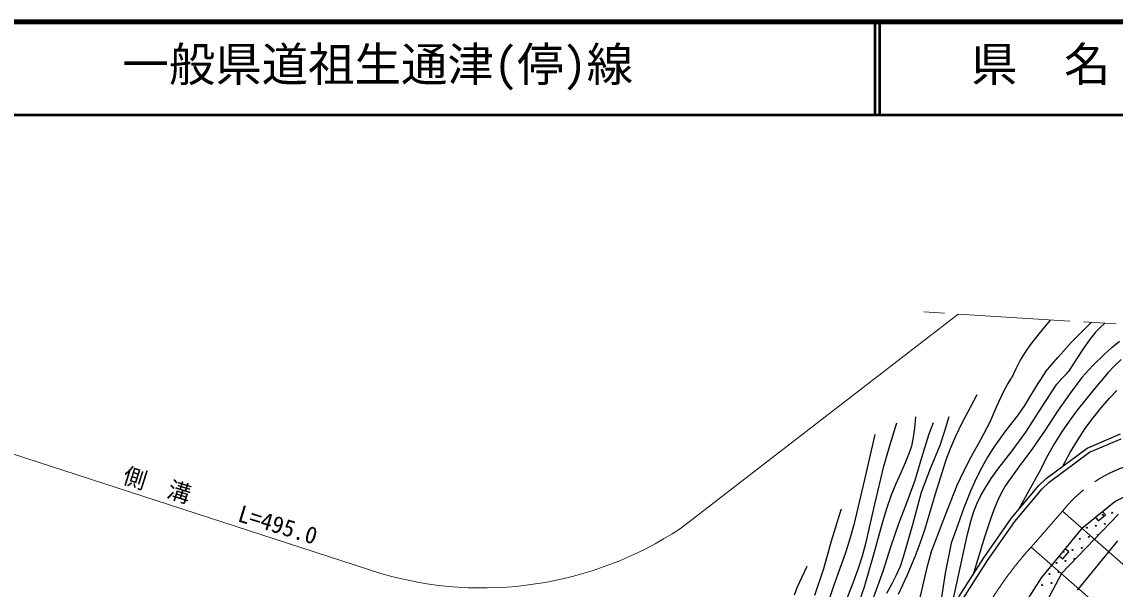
# Model space of a CAD drawing. Units: millimetres, scale not verified. Extents: x 40000 to 680000, y 20000 to 380000.
# Drawn here: x 205905 to 323638, y 318935 to 380000 of the extents above; entities that cross this region are included whole.
import ezdxf
from ezdxf.enums import TextEntityAlignment as Align

# ---------------------------------------------------------------- set-up
doc = ezdxf.new("R2010")
doc.units = ezdxf.units.MM
doc.header["$LTSCALE"] = 1000
doc.linetypes.add('CHAIN', pattern=[18.5, 12, -1.5, 3.5, -1.5])
for name, color, linetype, lineweight in [('M-BGD', 7, 'Continuous', 25), ('M-BMK', 2, 'CHAIN', 13), ('M-STR-HTXT', 7, 'Continuous', 13), ('M-TTL', 2, 'Continuous', 140), ('M-TTL-LINE', 7, 'Continuous', 50), ('M-TTL-TXT', 7, 'Continuous', 13)]:
    doc.layers.add(name, color=color, linetype=linetype, lineweight=lineweight)
doc.styles.add('ＭＳ ゴシック', font='')
doc.styles.get('ＭＳ ゴシック').set_extended_font_data('MS Gothic')

msp = doc.modelspace()

# ---------------------------------------------------------------- linework, layer by layer
at = {"layer": 'M-BGD'}
for p, q in [((316667, 347920), (315564, 346607)), ((319970, 346568), (321066, 347644)), ((322526, 347553), (322010, 347096)), ((315564, 346607), (314498, 345244)), ((318896, 345470), (319970, 346568)), ((321522, 346583), (320869, 345772)), ((322010, 347096), (321522, 346583)), ((314498, 345244), (313933, 344432)), ((317496, 343919), (318896, 345470)), ((320869, 345772), (320258, 344919)), ((323272, 344941), (324112, 345611)), ((313933, 344432), (313420, 343589)), ((316140, 342328), (317496, 343919)), ((320258, 344919), (319429, 343654)), ((321243, 343004), (322478, 344230)), ((322478, 344230), (323272, 344941)), ((312935, 342637), (312492, 341653)), ((313420, 343589), (312935, 342637)), ((319429, 343654), (318628, 342356)), ((320047, 341730), (321243, 343004)), ((323566, 342979), (322892, 342261)), ((324277, 343648), (323566, 342979)), ((312062, 340957), (312492, 341652)), ((316140, 342328), (315316, 341078)), ((317374, 340986), (317897, 341613)), ((317897, 341613), (318464, 342197)), ((318464, 342197), (318543, 342273)), ((318543, 342273), (318628, 342356)), ((320047, 341730), (318721, 339924)), ((322892, 342261), (321192, 340240)), ((310886, 338615), (311655, 340249)), ((311655, 340249), (312062, 340957)), ((315316, 341078), (314541, 339794)), ((315673, 338425), (317374, 340986)), ((323038, 339499), (323836, 340326)), ((308046, 338512), (308420, 339199)), ((308420, 339199), (308796, 339885)), ((314541, 339794), (313876, 338713)), ((318721, 339924), (317439, 338076)), ((321192, 340240), (319550, 338195)), ((322128, 338464), (323038, 339499)), ((307210, 336925), (308046, 338512)), ((310174, 336961), (310886, 338615)), ((313876, 338713), (313162, 337667)), ((314032, 335845), (315673, 338425)), ((317439, 338076), (316118, 336061)), ((319550, 338195), (318678, 337032)), ((321262, 337389), (322128, 338464)), ((299424, 334500), (300142, 336832)), ((302140, 337478), (302027, 336265)), ((303820, 336220), (304079, 336889)), ((305724, 337477), (305264, 335925)), ((306431, 335316), (307210, 336925)), ((309180, 335047), (310174, 336961)), ((313162, 337667), (311844, 335959)), ((318678, 337032), (317858, 335837)), ((320480, 336324), (321262, 337389)), ((297744, 335594), (296635, 330732)), ((302027, 336265), (301856, 335068)), ((302810, 333122), (303568, 335549)), ((303568, 335549), (303820, 336220)), ((305264, 335925), (304747, 334393)), ((311844, 335959), (310567, 334207)), ((312549, 333827), (314032, 335845)), ((316118, 336061), (314750, 334085)), ((317858, 335837), (317110, 334616)), ((319754, 335234), (320480, 336324)), ((320611, 334104), (324221, 335636)), ((298745, 332158), (299424, 334500)), ((301856, 335068), (301693, 334332)), ((304747, 334393), (303723, 331874)), ((305902, 334089), (306431, 335316)), ((308136, 333167), (309180, 335047)), ((317110, 334616), (316407, 333350)), ((318848, 333706), (319754, 335234)), ((320862, 333667), (324273, 335115)), ((301468, 333603), (301037, 332520)), ((301693, 334332), (301468, 333603)), ((305429, 332840), (305902, 334089)), ((310567, 334207), (309901, 333137)), ((311017, 331842), (312549, 333827)), ((314750, 334085), (313269, 332106)), ((316407, 333350), (315442, 331528)), ((316217, 330829), (320611, 334104)), ((316539, 330446), (320862, 333667)), ((317999, 332157), (318848, 333706)), ((297758, 328080), (298745, 332158)), ((301037, 332520), (300543, 331443)), ((302109, 330675), (302810, 333122)), ((304260, 329098), (305429, 332840)), ((307351, 331647), (308136, 333167)), ((309285, 332036), (308647, 330763)), ((309901, 333137), (309285, 332036)), ((313269, 332106), (311838, 330091)), ((300543, 331443), (300004, 330263)), ((303723, 331874), (302757, 329337)), ((306626, 330111), (307351, 331647)), ((309635, 329817), (310300, 330845)), ((310300, 330845), (311017, 331842)), ((315442, 331528), (313243, 327492)), ((315428, 330085), (316217, 330829)), ((296635, 330732), (295499, 325861)), ((300004, 330263), (299523, 329064)), ((301252, 328331), (302109, 330675)), ((305173, 326474), (306626, 330111)), ((308647, 330763), (308064, 329464)), ((309178, 329009), (309635, 329817)), ((311838, 330091), (311414, 329348)), ((312433, 326530), (315428, 330085)), ((312830, 326226), (315791, 329741)), ((315791, 329741), (316539, 330446)), ((323592, 328368), (326999, 330063)), ((299523, 329064), (299005, 327563)), ((302757, 329337), (301816, 325843)), ((303149, 325334), (304260, 329098)), ((308064, 329464), (307346, 327671)), ((308777, 328177), (309178, 329009)), ((311044, 328577), (310654, 327636)), ((311414, 329348), (311044, 328577)), ((294016, 327134), (294088, 327363)), ((294088, 327363), (294160, 327592)), ((296830, 323985), (297758, 328080)), ((299005, 327563), (298542, 326033)), ((300336, 326006), (301252, 328331)), ((307346, 327671), (306686, 325860)), ((308424, 327282), (308777, 328177)), ((310654, 327636), (310288, 326670)), ((320200, 325606), (323592, 328368)), ((322599, 326915), (322284, 327303)), ((293107, 324144), (294016, 327134)), ((303775, 322813), (305173, 326474)), ((307735, 324850), (308130, 326373)), ((308130, 326373), (308424, 327282)), ((309494, 322287), (312433, 326530)), ((309910, 322010), (312830, 326226)), ((317856, 320615), (323996, 327019)), ((321508, 326671), (321824, 326283)), ((321824, 326283), (322599, 326915)), ((295499, 325861), (295080, 324342)), ((298542, 326033), (297585, 322535)), ((299492, 323488), (300336, 326006)), ((301816, 325843), (300816, 322361)), ((302658, 323877), (303149, 325334)), ((306686, 325860), (305988, 323881)), ((315704, 320166), (320200, 325606)), ((292257, 321138), (293107, 324144)), ((295080, 324342), (294601, 322832)), ((296432, 322520), (296830, 323985)), ((302113, 322448), (302658, 323877)), ((305964, 316762), (307735, 324850)), ((319572, 318830), (323939, 324129)), ((294601, 322832), (293348, 319347)), ((298708, 320960), (299492, 323488)), ((318019, 322182), (318656, 322953)), ((318656, 322953), (318271, 323271)), ((295976, 321071), (296432, 322520)), ((297585, 322535), (296568, 319040)), ((300816, 322361), (300471, 321380)), ((301230, 320408), (302113, 322448)), ((306813, 318092), (309494, 322287)), ((307250, 317847), (309910, 322010)), ((317634, 322500), (318019, 322182)), ((289886, 320234), (289374, 319077)), ((290451, 321362), (289886, 320234)), ((291291, 318267), (292257, 321138)), ((295327, 319329), (295976, 321071)), ((297481, 317608), (298708, 320960)), ((300070, 320422), (299566, 319438)), ((300471, 321380), (300070, 320422)), ((300292, 318392), (301230, 320408)), ((317856, 320615), (313035, 311523)), ((289374, 319077), (289088, 318272)), ((293348, 319347), (292139, 315804)), ((294626, 317616), (295327, 319329)), ((299566, 319438), (299009, 318481)), ((312810, 315653), (315704, 320166)), ((296568, 319040), (295723, 316596))]:
    msp.add_line(p, q, dxfattribs=at)
for points in [[(310288, 326670), (309557, 324543), (308296, 320412)], [(305988, 323881), (305326, 320654), (304856, 317620), (304314, 312977)], [(303775, 322813), (303360, 321252), (302548, 317705), (301788, 312996)]]:
    msp.add_lwpolyline(points, dxfattribs=at)
for centre in [(322326, 326944), (323303, 327158), (320586, 325540), (321562, 325754), (322539, 325967), (319822, 324350), (320799, 324564), (321776, 324777), (318082, 322946), (319059, 323160), (320036, 323373), (317318, 321756), (318295, 321969), (319272, 322183), (316555, 320565), (317532, 320779), (315791, 319375), (316768, 319588)]:
    msp.add_circle(centre, 49.8, dxfattribs=at)
at = {"layer": 'M-BMK'}
for p, q in [((355678, 345481), (303024, 348772)), ((314587, 323462), (317957, 327310))]:
    msp.add_line(p, q, dxfattribs=at)
for centre, radius, start, end in [((329695, 317971), 15000, 77.56387, 141.49234), ((344294, 296676), 40000, 137.96051, 169.81647)]:
    msp.add_arc(centre, radius, start, end, dxfattribs=at)
at = {"layer": 'M-STR-HTXT'}
for p, q in [((306730, 348549), (276823, 325459)), ((244570, 320622), (170482, 344674)), ((329035, 317608), (317957, 327310)), ((314587, 323462), (329416, 310474))]:
    msp.add_line(p, q, dxfattribs=at)
msp.add_arc((255471, 357883), 38823, 253.69348, 303.36697, dxfattribs=at)
at = {"layer": 'M-TTL'}
msp.add_line((680000, 380000), (40000, 380000), dxfattribs=at)
at = {"layer": 'M-TTL-LINE'}
for p, q in [((297750, 380000), (297750, 370000)), ((298250, 380000), (298250, 370000)), ((40000, 370000), (680000, 370000))]:
    msp.add_line(p, q, dxfattribs=at)

# ---------------------------------------------------------------- texts
at = {"layer": 'M-STR-HTXT', "style": 'ＭＳ ゴシック'}
for s, rotation, p in [('側\u3000溝', 342.5, (216463, 329880)), ('L=495.0', 343, (228878, 325741))]:
    msp.add_text(s, height=1833, rotation=rotation, dxfattribs=at).set_placement(p, align=Align.BOTTOM_LEFT)
at = {"layer": 'M-TTL-TXT', "style": 'ＭＳ ゴシック'}
for s, p in [('一般県道祖生通津(停)線', (216734, 372500)), ('県\u3000名', (308125, 372500))]:
    msp.add_text(s, height=3666, dxfattribs=at).set_placement(p, align=Align.BOTTOM_LEFT)

doc.saveas('drawing.dxf')
